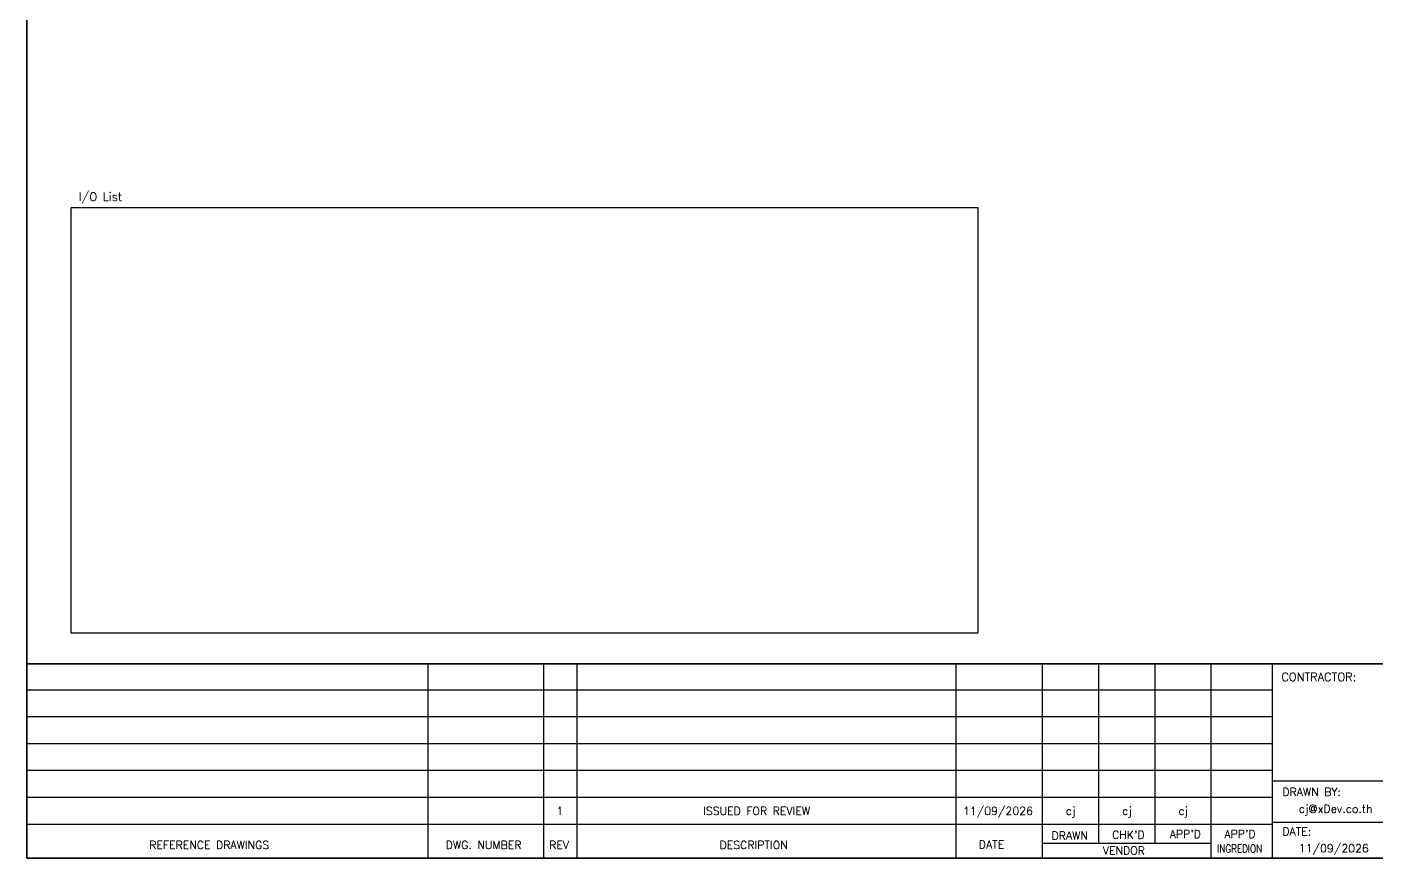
# Model space of a CAD drawing. Header units: millimetres. Extents: x 0 to 66793, y 0 to 2820.
# Drawn here: x 29353 to 31356, y 0 to 1234 of the extents above; entities that cross this region are included whole.
import ezdxf
from ezdxf.enums import TextEntityAlignment as Align

# ---------------------------------------------------------------- set-up
doc = ezdxf.new("R2010")
doc.units = ezdxf.units.MM
for name, color, linetype in [('GT_1', 9, 'Continuous'), ('HELPPOINT', 7, 'Continuous'), ('MEMBER', 7, 'Continuous')]:
    doc.layers.add(name, color=color, linetype=linetype)
doc.styles.add('ROMANS', font='romans.shx', dxfattribs={"width": 0.85, "height": 25})

msp = doc.modelspace()

# ---------------------------------------------------------------- linework, layer by layer
msp.add_lwpolyline([(29418.8, 965.9), (30764.6, 965.9), (30764.6, 333.8), (29418.8, 333.8)], close=True)
at = {"layer": 'GT_1', "color": 4}
for p, q in [((29948.5, 0), (29948.5, 288.2)), ((30120.4, 0), (30120.4, 288.2)), ((30169.6, 0), (30169.6, 288.2)), ((30732.2, 0), (30732.2, 288.2)), ((30860.5, 0), (30860.5, 288.2)), ((30944.1, 21.8), (30944.1, 288.2)), ((31027.6, 21.8), (31027.6, 288.2)), ((31110.9, 0), (31110.9, 288.2)), ((31201.9, 0), (31201.9, 288.2)), ((31201.9, 249.3), (29353.1, 249.3)), ((31201.9, 209.5), (29353.1, 209.5)), ((31201.9, 169.6), (29353.1, 169.6)), ((31201.9, 129.7), (29353.1, 129.7)), ((31988.9, 114.3), (31201.9, 114.3)), ((31201.9, 89.7), (29353.1, 89.7)), ((31201.8, 49.8), (29353.1, 49.8)), ((31988.9, 52.9), (31201.9, 52.9)), ((31110.9, 21.8), (30860.5, 21.8))]:
    msp.add_line(p, q, dxfattribs=at)
at = {"layer": 'HELPPOINT', "color": 4, "lineweight": 35}
for p, q in [((29353.1, 0), (29353.1, 2704.2)), ((29353.1, 0), (29353.1, 2704.2)), ((33246.4, 0), (29353.1, 0)), ((33246.4, 0), (29353.1, 0))]:
    msp.add_line(p, q, dxfattribs=at)
at = {"layer": 'MEMBER', "color": 4, "lineweight": 35}
msp.add_line((29353.1, 288.2), (33246.4, 288.2), dxfattribs=at)
msp.add_line((29353.1, 288.2), (33246.4, 288.2), dxfattribs=at)

# ---------------------------------------------------------------- texts
at = {"layer": 'MEMBER', "color": 4, "ltscale": 0.8, "style": 'ROMANS'}
for s, height, p in [('I/O List', 12.35, (29429.7, 975.6)), ('CONTRACTOR:', 12.35, (31215, 262.7)), ('DRAWN BY:', 11.88, (31216.5, 92.1)), ('cj@xDev.co.th', 11.875, (31240.9, 67.2)), ("CHK'D", 11.88, (30963.7, 28.5)), ("APP'D", 11.88, (31049.3, 29.7)), ("APP'D", 11.88, (31130.5, 29.7)), ('DATE:', 11.88, (31216.5, 33.6)), ('REFERENCE DRAWINGS', 11.875, (29534.5, 13.4)), ('DWG. NUMBER', 11.875, (29974.7, 13.4)), ('REV', 11.88, (30128.2, 13.4)), ('DESCRIPTION', 11.875, (30381.1, 13.4)), ('DATE', 11.88, (30765.9, 14.2)), ('DRAWN', 11.88, (30873.9, 27.3)), ('11/09/2026', 11.88, (31240.9, 8.5)), ('VENDOR', 11.88, (30950, 5.1))]:
    msp.add_text(s, height=height, dxfattribs=at).set_placement(p)
for s, height, p in [('1', 11.9, (30144, 69.9)), ('ISSUED FOR REVIEW', 11.875, (30436.1, 69.9)), ('11/09/2026', 11.88, (30794.3, 69.9)), ('cj', 11.88, (30902.2, 69.9)), ('cj', 11.88, (30985.8, 69.9)), ('cj', 11.88, (31069.3, 69.9))]:
    msp.add_text(s, height=height, dxfattribs=at).set_placement(p, align=Align.MIDDLE_CENTER)
at = {"layer": 'MEMBER', "color": 4, "ltscale": 0.8, "style": 'ROMANS', "width": 0.8}
msp.add_text('INGREDION', height=11.88, dxfattribs=at).set_placement((31119.7, 8))

doc.saveas('drawing.dxf')
